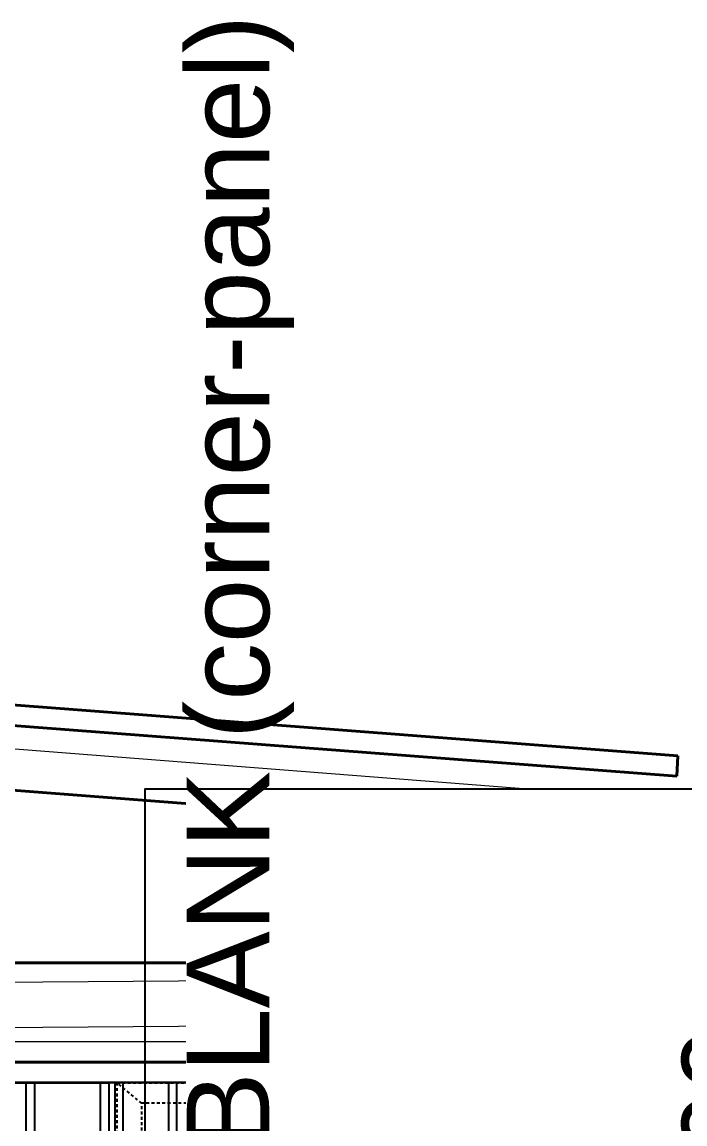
# Model space of a CAD drawing. Header units: millimetres. Extents: x -25371 to 2282244, y -90657 to 147824.
# Drawn here: x 1654122 to 1654926, y 1977 to 3312 of the extents above; entities that cross this region are included whole.
import ezdxf
from ezdxf.xclip import XClip

# ---------------------------------------------------------------- set-up
doc = ezdxf.new("R2010")
doc.units = ezdxf.units.MM
doc.header["$XCLIPFRAME"] = 0
doc.set_wipeout_variables(frame=1)
doc.linetypes.add('TA_HL_001.00000', pattern=[6.5, 3.55, -2.95])
for name, color, linetype in [('000 - ESTIMATE_ASPG_MAIN_COLOR_6', 7, 'Continuous'), ('000 - ESTIMATE_ASPG_TEXT_COLOR_1', 7, 'Continuous'), ('000 - ESTIMATE_ASPG_WIPEOUT_', 7, 'Continuous'), ('010 - ASPG_EXTR_MAIN_COLOR_2', 7, 'Continuous'), ('010 - ASPG_EXTR_WIPEOUT_', 7, 'Continuous'), ('010 - ASPG_FRAMING_MAIN_COLOR_1', 7, 'Continuous'), ('010 - ASPG_FRAMING_SUB_COLOR_2', 7, 'Continuous')]:
    doc.layers.add(name, color=color, linetype=linetype)
for name, color, linetype, lineweight in [('A-GLAZ-CURT', 7, 'Continuous', 35), ('A-GLAZ-CWMG', 7, 'Continuous', 35), ('P-PIPE', 7, 'Continuous', 35)]:
    doc.layers.add(name, color=color, linetype=linetype, lineweight=lineweight)
doc.styles.add('_Arial', font='arial.ttf')

# ---------------------------------------------------------------- blocks, each defined once
blk = doc.blocks.new('Rectangular Mullion - Mullion_Top_C-Channel-5081009-VS01 - ELEVATION 1')
at = {"layer": 'A-GLAZ-CWMG', "color": 7}
for p, q in [((32402.8, 106500), (32402.8, 106600)), ((32402.8, 106600), (32402.8, 106590)), ((32402.8, 106600), (33512.4, 106600)), ((32402.8, 106600), (33512.4, 106600)), ((33512.4, 106590), (33512.4, 106600)), ((33512.4, 106600), (33512.4, 106500)), ((32402.8, 106590), (32402.8, 106510)), ((33512.4, 106510), (33512.4, 106590)), ((32402.8, 106510), (32402.8, 106500)), ((33512.4, 106500), (33512.4, 106510)), ((33512.4, 106500), (32402.8, 106500)), ((32402.8, 106500), (33512.4, 106500))]:
    blk.add_line(p, q, dxfattribs=at)
blk = doc.blocks.new('Rectangular Mullion - 45 x 100mm-5524889-VS01 - ELEVATION 1')
at = {"layer": 'A-GLAZ-CWMG', "color": 7}
for p, q in [((32357.8, 106600), (32402.8, 106600)), ((32402.8, 106600), (32357.8, 106600)), ((32402.8, 103600), (32402.8, 106600)), ((32402.8, 103600), (32402.8, 106600))]:
    blk.add_line(p, q, dxfattribs=at)
blk = doc.blocks.new('DPA_CP_Entrance Louver Grill Vertical Z - Louver Grill Vertical Z-5525424-VS01 - ELEVATION 1')
at = {"layer": 'A-GLAZ-CURT', "color": 7}
blk.add_line((33458, 106600), (32282.8, 106600), dxfattribs=at)
blk.add_line((33458, 106600), (32282.8, 106600), dxfattribs=at)
blk = doc.blocks.new('DPA_CP_Entrance Canopy Lower - Depth 4200-5686501-VS01 - ELEVATION 1')
at = {"layer": 'A-GLAZ-CURT', "color": 7}
for p, q in [((30857.8, 107172), (33157.9, 106996)), ((33157.9, 106996), (30857.8, 107172)), ((33156.5, 106971.1), (30857.8, 107147)), ((30857.8, 107147), (33156.5, 106971.1)), ((33107.8, 106896), (30857.8, 107069.9)), ((30857.8, 107069.9), (33107.8, 106896)), ((33107.8, 106896), (30857.8, 107069.3)), ((30857.8, 107069.3), (33107.8, 106896)), ((33157.9, 106996), (33156.5, 106971.1)), ((33156.5, 106971.1), (33157.9, 106996)), ((33107.8, 106945), (33107.8, 106950)), ((33107.8, 106950), (33132.8, 106950)), ((33132.8, 106950), (33107.8, 106950)), ((33107.8, 106950), (33107.8, 106945)), ((33127.8, 106945), (33107.8, 106945)), ((33107.8, 106945), (33127.8, 106945)), ((33127.8, 106795), (33127.8, 106945)), ((33127.8, 106945), (33127.8, 106795)), ((33132.8, 106950), (33132.8, 106800)), ((33132.8, 106800), (33132.8, 106950)), ((33107.8, 106745), (33107.8, 106896)), ((33107.8, 106896), (33107.8, 106745)), ((33107.8, 106745), (33107.8, 106896)), ((33107.8, 106896), (33107.8, 106745)), ((33132.8, 106800), (33367.8, 106800)), ((33367.8, 106800), (33132.8, 106800)), ((33372.8, 106795), (33127.8, 106795)), ((33127.8, 106795), (33372.8, 106795)), ((30857.8, 106745), (33107.8, 106745)), ((33107.8, 106745), (30857.8, 106745)), ((30857.8, 106745), (33107.8, 106745)), ((33107.8, 106745), (30857.8, 106745)), ((30857.8, 106625), (33452.8, 106625)), ((33452.8, 106625), (30857.8, 106625)), ((33507.8, 106600), (30658, 106600)), ((30658, 106600), (33507.8, 106600))]:
    blk.add_line(p, q, dxfattribs=at)
at = {"layer": 'A-GLAZ-CURT', "color": 7, "lineweight": 9}
for p, q in [((33048.3, 106950), (30857.8, 107120.6)), ((33107.8, 106896), (30857.8, 107069.9)), ((33107.8, 106950), (33048.3, 106950)), ((33057.8, 106900), (33057.8, 106950)), ((33057.8, 106950), (33107.8, 106950)), ((33059.8, 106902), (33059.8, 106948)), ((33059.8, 106902), (33105.8, 106948)), ((33105.8, 106902), (33059.8, 106948)), ((33059.8, 106948), (33105.8, 106948)), ((33105.8, 106948), (33105.8, 106902)), ((33107.8, 106950), (33107.8, 106900)), ((33107.8, 106950), (33107.8, 106745)), ((33032.8, 106895), (33107.8, 106895)), ((33032.8, 106885.5), (33032.8, 106895)), ((33107.8, 106900), (33057.8, 106900)), ((33105.8, 106902), (33059.8, 106902)), ((33107.8, 106895), (33107.8, 106885.5)), ((33055.9, 106885.5), (33032.8, 106885.5)), ((33107.8, 106885.5), (33084.6, 106885.5)), ((33067.5, 106766.1), (33067.5, 106873.9)), ((33073, 106873.9), (33073, 106766.1)), ((33112.7, 106745), (33112.7, 106795)), ((33112.7, 106795), (33162.7, 106795)), ((33114.7, 106747), (33114.7, 106793)), ((33114.7, 106747), (33160.7, 106793)), ((33160.7, 106747), (33114.7, 106793)), ((33114.7, 106793), (33160.7, 106793)), ((33160.7, 106793), (33160.7, 106747)), ((33162.7, 106795), (33162.7, 106745)), ((33427.8, 106745), (30857.8, 106745)), ((33032.8, 106754.5), (33055.9, 106754.5)), ((33032.8, 106745), (33032.8, 106754.5)), ((33107.8, 106745), (33032.8, 106745)), ((33084.6, 106754.5), (33107.8, 106754.5)), ((33107.8, 106754.5), (33107.8, 106745)), ((33162.7, 106745), (33112.7, 106745)), ((33160.7, 106747), (33114.7, 106747)), ((33154.3, 106727.6), (30857.8, 106710.5)), ((33154.3, 106672.6), (33154.3, 106727.6)), ((33154.3, 106727.5), (33209.3, 106727.5)), ((33154.3, 106672.6), (30857.8, 106655.6)), ((33209.3, 106672.5), (33154.3, 106672.5)), ((30857.8, 106650), (33402.8, 106650))]:
    blk.add_line(p, q, dxfattribs=at)
for centre, start, end in [((33055.9, 106873.9), 0, 90), ((33084.6, 106873.9), 90, 180), ((33055.9, 106766.1), 270, 0), ((33084.6, 106766.1), 180, 270)]:
    blk.add_arc(centre, 11.6, start, end, dxfattribs=at)
blk = doc.blocks.new('DPA_CP_Entrance Canopy Lower - Depth 4200-V89-VS01 - ELEVATION 1')
at = {"layer": 'A-GLAZ-CURT', "color": 7}
for p, q in [((30857.8, 107172), (33157.9, 106996)), ((33157.9, 106996), (30857.8, 107172)), ((33156.5, 106971.1), (30857.8, 107147)), ((30857.8, 107147), (33156.5, 106971.1)), ((33107.8, 106896), (30857.8, 107069.9)), ((30857.8, 107069.9), (33107.8, 106896)), ((33157.9, 106996), (33156.5, 106971.1)), ((33156.5, 106971.1), (33157.9, 106996)), ((33107.8, 106945), (33107.8, 106950)), ((33107.8, 106950), (33132.8, 106950)), ((33132.8, 106950), (33107.8, 106950)), ((33107.8, 106950), (33107.8, 106945)), ((33127.8, 106945), (33107.8, 106945)), ((33107.8, 106945), (33127.8, 106945)), ((33127.8, 106795), (33127.8, 106945)), ((33127.8, 106945), (33127.8, 106795)), ((33132.8, 106950), (33132.8, 106800)), ((33132.8, 106800), (33132.8, 106950)), ((33107.8, 106745), (33107.8, 106896)), ((33107.8, 106896), (33107.8, 106745)), ((33107.8, 106745), (33107.8, 106896)), ((33107.8, 106896), (33107.8, 106745)), ((33132.8, 106800), (33367.8, 106800)), ((33367.8, 106800), (33132.8, 106800)), ((33372.8, 106795), (33127.8, 106795)), ((33127.8, 106795), (33372.8, 106795)), ((30857.8, 106745), (33107.8, 106745)), ((33107.8, 106745), (30857.8, 106745)), ((30857.8, 106745), (33107.8, 106745)), ((33107.8, 106745), (30857.8, 106745)), ((30857.8, 106625), (33452.8, 106625)), ((33452.8, 106625), (30857.8, 106625)), ((33507.8, 106600), (30658, 106600)), ((30658, 106600), (33507.8, 106600))]:
    blk.add_line(p, q, dxfattribs=at)
at = {"layer": 'A-GLAZ-CURT', "color": 7, "lineweight": 9}
for p, q in [((33048.3, 106950), (30857.8, 107120.6)), ((33107.8, 106896), (30857.8, 107069.9)), ((33107.8, 106950), (33048.3, 106950)), ((33057.8, 106900), (33057.8, 106950)), ((33057.8, 106950), (33107.8, 106950)), ((33059.8, 106902), (33059.8, 106948)), ((33059.8, 106902), (33105.8, 106948)), ((33105.8, 106902), (33059.8, 106948)), ((33059.8, 106948), (33105.8, 106948)), ((33105.8, 106948), (33105.8, 106902)), ((33107.8, 106950), (33107.8, 106900)), ((33107.8, 106950), (33107.8, 106745)), ((33107.8, 106900), (33057.8, 106900)), ((33105.8, 106902), (33059.8, 106902)), ((33107.8, 106895), (33107.8, 106885.5)), ((33112.7, 106745), (33112.7, 106795)), ((33112.7, 106795), (33162.7, 106795)), ((33114.7, 106747), (33114.7, 106793)), ((33114.7, 106747), (33160.7, 106793)), ((33160.7, 106747), (33114.7, 106793)), ((33114.7, 106793), (33160.7, 106793)), ((33160.7, 106793), (33160.7, 106747)), ((33162.7, 106795), (33162.7, 106745)), ((33427.8, 106745), (30857.8, 106745)), ((33107.8, 106745), (33032.8, 106745)), ((33107.8, 106754.5), (33107.8, 106745)), ((33162.7, 106745), (33112.7, 106745)), ((33160.7, 106747), (33114.7, 106747)), ((33154.3, 106727.6), (30857.8, 106710.5)), ((33154.3, 106672.6), (33154.3, 106727.6)), ((33154.3, 106727.5), (33209.3, 106727.5)), ((33154.3, 106672.6), (30857.8, 106655.6)), ((33209.3, 106672.5), (33154.3, 106672.5)), ((30857.8, 106650), (33402.8, 106650))]:
    blk.add_line(p, q, dxfattribs=at)
blk = doc.blocks.new('DPA_CP_Entrance Canopy Lower - Depth 4200-V90-VS01 - ELEVATION 1')
at = {"layer": 'A-GLAZ-CURT', "color": 7}
for p, q in [((30857.8, 107172), (33157.9, 106996)), ((33157.9, 106996), (30857.8, 107172)), ((33156.5, 106971.1), (30857.8, 107147)), ((30857.8, 107147), (33156.5, 106971.1)), ((33107.8, 106896), (30857.8, 107069.9)), ((30857.8, 107069.9), (33107.8, 106896)), ((33157.9, 106996), (33156.5, 106971.1)), ((33156.5, 106971.1), (33157.9, 106996)), ((33107.8, 106945), (33107.8, 106950)), ((33107.8, 106950), (33132.8, 106950)), ((33132.8, 106950), (33107.8, 106950)), ((33107.8, 106950), (33107.8, 106945)), ((33127.8, 106945), (33107.8, 106945)), ((33107.8, 106945), (33127.8, 106945)), ((33127.8, 106795), (33127.8, 106945)), ((33127.8, 106945), (33127.8, 106795)), ((33132.8, 106950), (33132.8, 106800)), ((33132.8, 106800), (33132.8, 106950)), ((33107.8, 106745), (33107.8, 106896)), ((33107.8, 106896), (33107.8, 106745)), ((33107.8, 106745), (33107.8, 106896)), ((33107.8, 106896), (33107.8, 106745)), ((33132.8, 106800), (33367.8, 106800)), ((33367.8, 106800), (33132.8, 106800)), ((33372.8, 106795), (33127.8, 106795)), ((33127.8, 106795), (33372.8, 106795)), ((30857.8, 106745), (33107.8, 106745)), ((33107.8, 106745), (30857.8, 106745)), ((30857.8, 106745), (33107.8, 106745)), ((33107.8, 106745), (30857.8, 106745)), ((30857.8, 106625), (33452.8, 106625)), ((33452.8, 106625), (30857.8, 106625)), ((30658, 106600), (33507.8, 106600)), ((33507.8, 106600), (30707.9, 106600))]:
    blk.add_line(p, q, dxfattribs=at)
at = {"layer": 'A-GLAZ-CURT', "color": 7, "lineweight": 9}
for p, q in [((33048.3, 106950), (30857.8, 107120.6)), ((33107.8, 106896), (30857.8, 107069.9)), ((33107.8, 106950), (33048.3, 106950)), ((33057.8, 106900), (33057.8, 106950)), ((33057.8, 106950), (33107.8, 106950)), ((33059.8, 106902), (33059.8, 106948)), ((33059.8, 106902), (33105.8, 106948)), ((33105.8, 106902), (33059.8, 106948)), ((33059.8, 106948), (33105.8, 106948)), ((33105.8, 106948), (33105.8, 106902)), ((33107.8, 106950), (33107.8, 106900)), ((33107.8, 106950), (33107.8, 106745)), ((33107.8, 106900), (33057.8, 106900)), ((33105.8, 106902), (33059.8, 106902)), ((33107.8, 106895), (33107.8, 106885.5)), ((33112.7, 106745), (33112.7, 106795)), ((33112.7, 106795), (33162.7, 106795)), ((33114.7, 106747), (33114.7, 106793)), ((33114.7, 106747), (33160.7, 106793)), ((33160.7, 106747), (33114.7, 106793)), ((33114.7, 106793), (33160.7, 106793)), ((33160.7, 106793), (33160.7, 106747)), ((33162.7, 106795), (33162.7, 106745)), ((33427.8, 106745), (30857.8, 106745)), ((33107.8, 106745), (33032.8, 106745)), ((33107.8, 106754.5), (33107.8, 106745)), ((33162.7, 106745), (33112.7, 106745)), ((33160.7, 106747), (33114.7, 106747)), ((33154.3, 106727.6), (30857.8, 106710.5)), ((33154.3, 106672.6), (33154.3, 106727.6)), ((33154.3, 106727.5), (33209.3, 106727.5)), ((33154.3, 106672.6), (30857.8, 106655.6)), ((33209.3, 106672.5), (33154.3, 106672.5)), ((30857.8, 106650), (33402.8, 106650))]:
    blk.add_line(p, q, dxfattribs=at)
blk = doc.blocks.new('DPA_CP_Entrance Canopy Lower - Depth 4200-V91-VS01 - ELEVATION 1')
at = {"layer": 'A-GLAZ-CURT', "color": 7}
for p, q in [((30857.8, 107172), (33157.9, 106996)), ((33157.9, 106996), (30857.8, 107172)), ((33156.5, 106971.1), (30857.8, 107147)), ((30857.8, 107147), (33156.5, 106971.1)), ((33107.8, 106896), (30857.8, 107069.9)), ((30857.8, 107069.9), (33107.8, 106896)), ((33157.9, 106996), (33156.5, 106971.1)), ((33156.5, 106971.1), (33157.9, 106996)), ((33107.8, 106945), (33107.8, 106950)), ((33107.8, 106950), (33132.8, 106950)), ((33132.8, 106950), (33107.8, 106950)), ((33107.8, 106950), (33107.8, 106945)), ((33127.8, 106945), (33107.8, 106945)), ((33107.8, 106945), (33127.8, 106945)), ((33127.8, 106795), (33127.8, 106945)), ((33127.8, 106945), (33127.8, 106795)), ((33132.8, 106950), (33132.8, 106800)), ((33132.8, 106800), (33132.8, 106950)), ((33107.8, 106745), (33107.8, 106896)), ((33107.8, 106896), (33107.8, 106745)), ((33107.8, 106745), (33107.8, 106896)), ((33107.8, 106896), (33107.8, 106745)), ((33132.8, 106800), (33367.8, 106800)), ((33367.8, 106800), (33132.8, 106800)), ((33372.8, 106795), (33127.8, 106795)), ((33127.8, 106795), (33372.8, 106795)), ((30857.8, 106745), (33107.8, 106745)), ((33107.8, 106745), (30857.8, 106745)), ((30857.8, 106745), (33107.8, 106745)), ((33107.8, 106745), (30857.8, 106745)), ((30857.8, 106625), (33452.8, 106625)), ((33452.8, 106625), (30857.8, 106625)), ((33507.8, 106600), (30707.9, 106600)), ((30707.9, 106600), (33507.8, 106600))]:
    blk.add_line(p, q, dxfattribs=at)
at = {"layer": 'A-GLAZ-CURT', "color": 7, "lineweight": 9}
for p, q in [((33048.3, 106950), (30857.8, 107120.6)), ((33107.8, 106896), (30857.8, 107069.9)), ((33107.8, 106950), (33048.3, 106950)), ((33057.8, 106900), (33057.8, 106950)), ((33057.8, 106950), (33107.8, 106950)), ((33059.8, 106902), (33059.8, 106948)), ((33059.8, 106902), (33105.8, 106948)), ((33105.8, 106902), (33059.8, 106948)), ((33059.8, 106948), (33105.8, 106948)), ((33105.8, 106948), (33105.8, 106902)), ((33107.8, 106950), (33107.8, 106900)), ((33107.8, 106950), (33107.8, 106745)), ((33107.8, 106900), (33057.8, 106900)), ((33105.8, 106902), (33059.8, 106902)), ((33107.8, 106895), (33107.8, 106885.5)), ((33112.7, 106745), (33112.7, 106795)), ((33112.7, 106795), (33162.7, 106795)), ((33114.7, 106747), (33114.7, 106793)), ((33114.7, 106747), (33160.7, 106793)), ((33160.7, 106747), (33114.7, 106793)), ((33114.7, 106793), (33160.7, 106793)), ((33160.7, 106793), (33160.7, 106747)), ((33162.7, 106795), (33162.7, 106745)), ((33427.8, 106745), (30857.8, 106745)), ((33107.8, 106745), (33032.8, 106745)), ((33107.8, 106754.5), (33107.8, 106745)), ((33162.7, 106745), (33112.7, 106745)), ((33160.7, 106747), (33114.7, 106747)), ((33154.3, 106727.6), (30857.8, 106710.5)), ((33154.3, 106672.6), (33154.3, 106727.6)), ((33154.3, 106727.5), (33209.3, 106727.5)), ((33154.3, 106672.6), (30857.8, 106655.6)), ((33209.3, 106672.5), (33154.3, 106672.5)), ((30857.8, 106650), (33402.8, 106650))]:
    blk.add_line(p, q, dxfattribs=at)
blk = doc.blocks.new('DPA_CP_Entrance Canopy Lower - Depth 4200-5686556-VS01 - ELEVATION 1')
at = {"layer": 'A-GLAZ-CURT', "color": 7}
for p, q in [((30857.8, 107172), (33157.9, 106996)), ((33157.9, 106996), (30857.8, 107172)), ((33156.5, 106971.1), (30857.8, 107147)), ((30857.8, 107147), (33156.5, 106971.1)), ((33107.8, 106896), (30857.8, 107069.9)), ((30857.8, 107069.9), (33107.8, 106896)), ((33157.9, 106996), (33156.5, 106971.1)), ((33156.5, 106971.1), (33157.9, 106996)), ((33107.8, 106945), (33107.8, 106950)), ((33107.8, 106950), (33132.8, 106950)), ((33132.8, 106950), (33107.8, 106950)), ((33107.8, 106950), (33107.8, 106945)), ((33127.8, 106945), (33107.8, 106945)), ((33107.8, 106945), (33127.8, 106945)), ((33127.8, 106795), (33127.8, 106945)), ((33127.8, 106945), (33127.8, 106795)), ((33132.8, 106950), (33132.8, 106800)), ((33132.8, 106800), (33132.8, 106950)), ((33107.8, 106745), (33107.8, 106896)), ((33107.8, 106896), (33107.8, 106745)), ((33107.8, 106745), (33107.8, 106896)), ((33107.8, 106896), (33107.8, 106745)), ((33132.8, 106800), (33204.4, 106800)), ((33367.8, 106800), (33132.8, 106800)), ((33204.4, 106795), (33127.8, 106795)), ((33127.8, 106795), (33372.8, 106795)), ((30857.8, 106745), (33107.8, 106745)), ((33107.8, 106745), (30857.8, 106745)), ((30857.8, 106745), (33107.8, 106745)), ((33107.8, 106745), (30857.8, 106745)), ((30857.8, 106625), (33452.8, 106625)), ((33452.8, 106625), (30857.8, 106625)), ((33507.8, 106600), (30707.9, 106600)), ((30707.9, 106600), (33507.8, 106600))]:
    blk.add_line(p, q, dxfattribs=at)
at = {"layer": 'A-GLAZ-CURT', "color": 7, "lineweight": 9}
for p, q in [((33048.3, 106950), (30857.8, 107120.6)), ((33107.8, 106896), (30857.8, 107069.9)), ((33107.8, 106950), (33048.3, 106950)), ((33057.8, 106900), (33057.8, 106950)), ((33057.8, 106950), (33107.8, 106950)), ((33059.8, 106902), (33059.8, 106948)), ((33059.8, 106902), (33105.8, 106948)), ((33105.8, 106902), (33059.8, 106948)), ((33059.8, 106948), (33105.8, 106948)), ((33105.8, 106948), (33105.8, 106902)), ((33107.8, 106950), (33107.8, 106900)), ((33107.8, 106950), (33107.8, 106745)), ((33107.8, 106900), (33057.8, 106900)), ((33105.8, 106902), (33059.8, 106902)), ((33107.8, 106895), (33107.8, 106885.5)), ((33112.7, 106745), (33112.7, 106795)), ((33112.7, 106795), (33162.7, 106795)), ((33114.7, 106747), (33114.7, 106793)), ((33114.7, 106747), (33160.7, 106793)), ((33160.7, 106747), (33114.7, 106793)), ((33114.7, 106793), (33160.7, 106793)), ((33160.7, 106793), (33160.7, 106747)), ((33162.7, 106795), (33162.7, 106745)), ((33427.8, 106745), (30857.8, 106745)), ((33107.8, 106745), (33032.8, 106745)), ((33107.8, 106754.5), (33107.8, 106745)), ((33162.7, 106745), (33112.7, 106745)), ((33160.7, 106747), (33114.7, 106747)), ((33154.3, 106727.6), (30857.8, 106710.5)), ((33154.3, 106672.6), (33154.3, 106727.6)), ((33154.3, 106727.5), (33209.3, 106727.5)), ((33154.3, 106672.6), (30857.8, 106655.6)), ((33209.3, 106672.5), (33154.3, 106672.5)), ((30857.8, 106650), (33402.8, 106650))]:
    blk.add_line(p, q, dxfattribs=at)
blk = doc.blocks.new('ø100 RD_ - ø100 RD_-4180713-VS01 - ELEVATION 1')
at = {"layer": 'P-PIPE', "color": 7}
for p, q in [((33150, 106900), (33150, 106895)), ((33150, 106895), (33182.8, 106876.1)), ((33133.9, 106858.1), (33133.9, 106853)), ((33133.9, 106853), (33160, 106837.9)), ((33270.9, 106853), (33134.2, 106853)), ((33134.2, 106853), (33270.9, 106853))]:
    blk.add_line(p, q, dxfattribs=at)
blk = doc.blocks.new('C-1-VS01_REV00_20260615-155217_ELEVATION_1_EX')
at = {"layer": 'A-GLAZ-CURT', "color": 7}
for name in ['DPA_CP_Entrance Canopy Lower - Depth 4200-5686501-VS01 - ELEVATION 1', 'DPA_CP_Entrance Canopy Lower - Depth 4200-V89-VS01 - ELEVATION 1', 'DPA_CP_Entrance Canopy Lower - Depth 4200-V89-VS01 - ELEVATION 1', 'DPA_CP_Entrance Canopy Lower - Depth 4200-V90-VS01 - ELEVATION 1', 'DPA_CP_Entrance Canopy Lower - Depth 4200-V91-VS01 - ELEVATION 1', 'DPA_CP_Entrance Canopy Lower - Depth 4200-V91-VS01 - ELEVATION 1', 'DPA_CP_Entrance Canopy Lower - Depth 4200-5686556-VS01 - ELEVATION 1', 'DPA_CP_Entrance Louver Grill Vertical Z - Louver Grill Vertical Z-5525424-VS01 - ELEVATION 1']:
    blk.add_blockref(name, (-23858.2, 0), dxfattribs=at)
at = {"layer": 'A-GLAZ-CWMG', "color": 7}
for name in ['Rectangular Mullion - 45 x 100mm-5524889-VS01 - ELEVATION 1', 'Rectangular Mullion - Mullion_Top_C-Channel-5081009-VS01 - ELEVATION 1']:
    blk.add_blockref(name, (-23858.2, 0), dxfattribs=at)
at = {"layer": 'P-PIPE', "color": 7}
blk.add_blockref('ø100 RD_ - ø100 RD_-4180713-VS01 - ELEVATION 1', (-23858.2, 0), dxfattribs=at)
blk = doc.blocks.new('*U1848')
at = {"color": 7}
blk.add_wipeout([(50, 0), (1182, 0), (1182, 3000), (50, 3000)], dxfattribs=at).dxf.layer = '010 - ASPG_EXTR_WIPEOUT_'
at = {"layer": '010 - ASPG_EXTR_MAIN_COLOR_2', "color": 7}
for points in [[(57.3, 0), (67.5, 0), (67.5, 3000), (57.3, 3000)], [(122.3, 0), (132.5, 0), (132.5, 3000), (122.3, 3000)], [(187.3, 0), (197.5, 0), (197.5, 3000), (187.3, 3000)], [(252.3, 0), (262.5, 0), (262.5, 3000), (252.3, 3000)], [(317.3, 0), (327.5, 0), (327.5, 3000), (317.3, 3000)], [(382.3, 0), (392.5, 0), (392.5, 3000), (382.3, 3000)], [(447.3, 0), (457.5, 0), (457.5, 3000), (447.3, 3000)], [(512.3, 0), (522.5, 0), (522.5, 3000), (512.3, 3000)], [(577.3, 0), (587.5, 0), (587.5, 3000), (577.3, 3000)], [(642.3, 0), (652.5, 0), (652.5, 3000), (642.3, 3000)], [(707.3, 0), (717.5, 0), (717.5, 3000), (707.3, 3000)]]:
    blk.add_lwpolyline(points, close=True, dxfattribs=at)
at = {"layer": '010 - ASPG_FRAMING_SUB_COLOR_2', "color": 7}
blk.add_lwpolyline([(50, 0), (1182, 0), (1182, 3000), (50, 3000)], close=True, dxfattribs=at)
at = {"color": 7}
blk.add_wipeout([(-50, 0), (50, 0), (50, 3000), (-50, 3000)], dxfattribs=at).dxf.layer = '010 - ASPG_EXTR_WIPEOUT_'
at = {"layer": '010 - ASPG_FRAMING_MAIN_COLOR_1', "color": 7}
for points in [[(-50, 0), (-40, 0), (-40, 3000), (-50, 3000)], [(40, 0), (50, 0), (50, 3000), (40, 3000)]]:
    blk.add_lwpolyline(points, close=True, dxfattribs=at)
at = {"layer": '010 - ASPG_FRAMING_SUB_COLOR_2', "color": 7}
blk.add_lwpolyline([(-50, 0), (50, 0), (50, 3000), (-50, 3000)], close=True, dxfattribs=at)
blk = doc.blocks.new('*U1849')
at = {"color": 7}
blk.add_wipeout([(50, 0), (1450, 0), (1450, 800), (50, 800)], dxfattribs=at).dxf.layer = '010 - ASPG_EXTR_WIPEOUT_'
at = {"layer": '010 - ASPG_FRAMING_SUB_COLOR_2', "color": 7}
blk.add_lwpolyline([(50, 0), (1450, 0), (1450, 800), (50, 800)], close=True, dxfattribs=at)
at = {"color": 7}
blk.add_wipeout([(-50, 0), (50, 0), (50, 800), (-50, 800)], dxfattribs=at).dxf.layer = '010 - ASPG_EXTR_WIPEOUT_'
at = {"layer": '010 - ASPG_FRAMING_MAIN_COLOR_1', "color": 7}
for points in [[(-50, 0), (-40, 0), (-40, 800), (-50, 800)], [(40, 0), (50, 0), (50, 800), (40, 800)]]:
    blk.add_lwpolyline(points, close=True, dxfattribs=at)
at = {"layer": '010 - ASPG_FRAMING_SUB_COLOR_2', "color": 7}
blk.add_lwpolyline([(-50, 0), (50, 0), (50, 800), (-50, 800)], close=True, dxfattribs=at)
blk = doc.blocks.new('*U1889')
at = {"layer": '010 - ASPG_FRAMING_MAIN_COLOR_1', "color": 7, "linetype": 'ByBlock'}
for points in [[(1500, 0), (1500, 1122), (1475, 1092), (1475, 30), (1500, 0)], [(25, 30), (1475, 30), (1500, 0), (0, 0), (25, 30)]]:
    blk.add_lwpolyline(points, close=True, dxfattribs=at)
blk = doc.blocks.new('A$Cd3cf6656')
at = {"color": 7}
blk.add_wipeout([(-964.7, -457.4), (1855.6, -457.4), (1855.6, 457.4), (-964.7, 457.4)], dxfattribs=at).dxf.layer = '000 - ESTIMATE_ASPG_WIPEOUT_'
at = {"layer": '000 - ESTIMATE_ASPG_MAIN_COLOR_6', "color": 7}
blk.add_lwpolyline([(-964.7, -457.4), (1855.6, -457.4), (1855.6, 507.4), (-964.7, 507.4)], close=True, dxfattribs=at)
at = {"layer": '000 - ESTIMATE_ASPG_TEXT_COLOR_1', "color": 7, "style": '_Arial'}
for tag, p in [('LV_TYPE_VAL', (138.1, 356.5)), ('LV_SIN-H_VAL', (138.1, 206.5)), ('LV_DOU-H_VAL', (138.1, 56.5)), ('V-TRIM_VAL', (138.1, -93.5)), ('FRAME_VAL', (138.1, -243.5)), ('FRAME_SET', (138.1, -393.5))]:
    blk.add_attdef(tag, p, '', height=100, dxfattribs=at)

msp = doc.modelspace()

# ---------------------------------------------------------------- block references
at = {"color": 7}
ref = msp.add_blockref('C-1-VS01_REV00_20260615-155217_ELEVATION_1_EX', (1645617.451, -104572.744), dxfattribs=at)
XClip(ref).set_block_clipping_path([(-6272.2217516778, 96602.3760666824), (23581.2110439332, 113561.2238857835)])

# ---------------------------------------------------------------- next in the draw order: block references
msp.add_blockref('*U1848', (1654177.451, -972.744), dxfattribs=at)

# ---------------------------------------------------------------- next in the draw order: block references
at = {"color": 7, "xscale": -1}
msp.add_blockref('*U1849', (1654177.451, 1227.256), dxfattribs=at)
at = {"color": 7, "linetype": 'TA_HL_001.00000', "xscale": -1, "rotation": 270}
msp.add_blockref('*U1889', (1654237.451, 527.256), dxfattribs=at)

# ---------------------------------------------------------------- next in the draw order: block references
at = {"color": 7}
ref = msp.add_blockref('A$Cd3cf6656', (1654778.451, 527.256), dxfattribs=dict(at, rotation=90))
ref.add_attrib('LV_TYPE_VAL', 'E1_PL_02_SINGLE BLANK (corner-panel)', (1654421.953, 665.31), dxfattribs={"layer": '000 - ESTIMATE_ASPG_TEXT_COLOR_1', "color": 7, "height": 100, "rotation": 90, "style": '_Arial'})
ref.add_attrib('FRAME_VAL', '1122.00mm. x 1500.00mm.', (1655021.953, 665.31), dxfattribs={"layer": '000 - ESTIMATE_ASPG_TEXT_COLOR_1', "color": 7, "height": 100, "rotation": 90, "style": '_Arial'})

doc.saveas('drawing.dxf')
